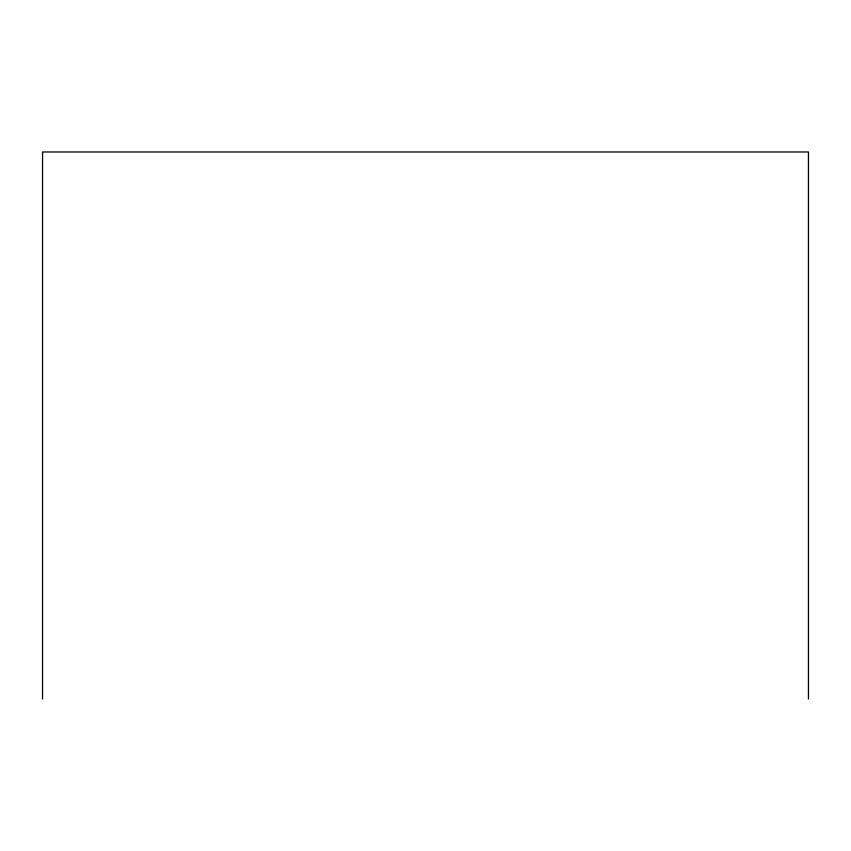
<?xml version="1.0" encoding="UTF-8"?>
<svg xmlns="http://www.w3.org/2000/svg" width="851" height="851" viewBox="0 0 851 851"><rect width="100%" height="100%" fill="white"/><g stroke="black" fill="none" stroke-linecap="round" stroke-linejoin="round"><path stroke-width="1.28" d="M808.45 699.022L808.45 151.978L42.55 151.978L42.55 699.022"/></g></svg>
